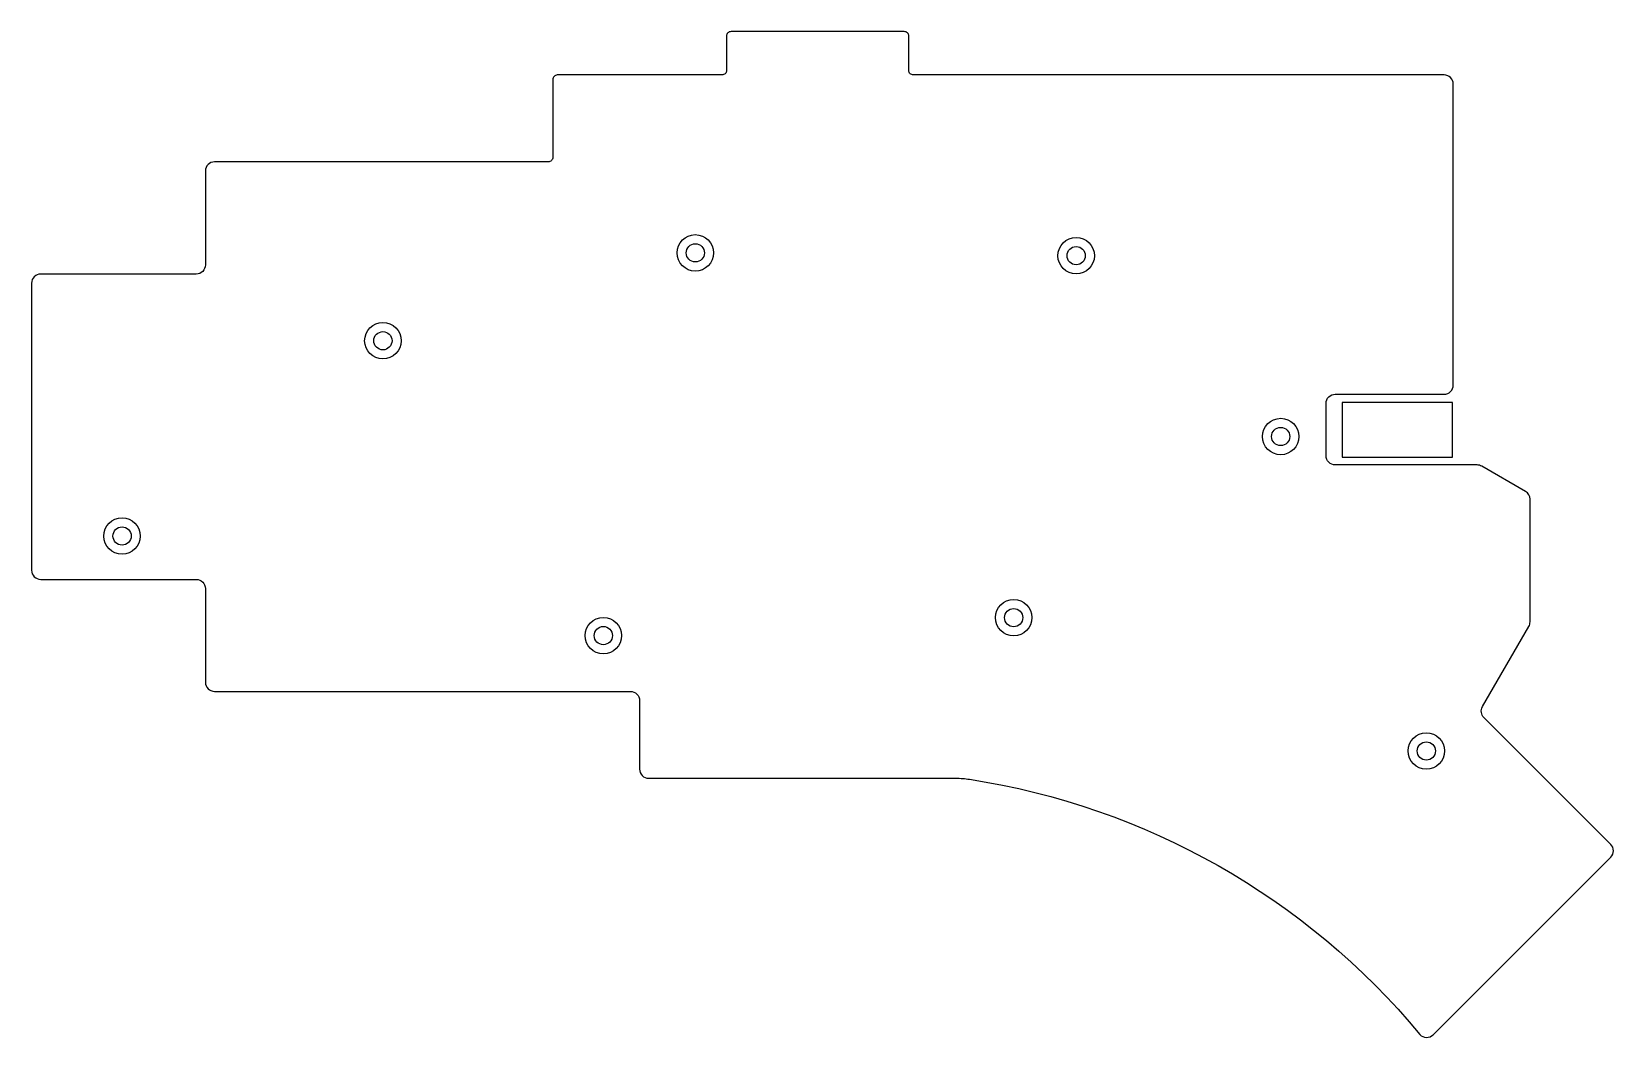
# Model space of a CAD drawing. Header units: millimetres. Extents: x 0 to 173, y 0 to 110.
import ezdxf

# ---------------------------------------------------------------- set-up
doc = ezdxf.new("R2010")
doc.units = ezdxf.units.MM
doc.layers.get('0').update_dxf_attribs({"linetype": 'CONTINUOUS'})

msp = doc.modelspace()

# ---------------------------------------------------------------- linework, layer by layer
msp.add_lwpolyline([(115.37, 105.16), (114.57, 105.16), (96.32, 105.16, -0.414214), (95.82, 105.65), (95.82, 109.42, 0.414214), (95.32, 109.92), (76.32, 109.92, 0.414214), (75.82, 109.42), (75.82, 105.65, -0.414214), (75.32, 105.16), (57.27, 105.16, 0.414214), (56.77, 104.65), (56.77, 96.13, -0.414214), (56.27, 95.63), (24.96, 95.63), (19.67, 95.63, 0.414214), (18.67, 94.63), (18.67, 84.32, -0.414214), (17.67, 83.32), (0.62, 83.32, 0.414214), (-0.38, 82.32), (-0.38, 50.82, 0.414214), (0.62, 49.82), (17.67, 49.82, -0.414214), (18.67, 48.82), (18.67, 38.53, 0.414214), (19.67, 37.53), (65.29, 37.53, -0.414214), (66.29, 36.53), (66.29, 29, 0.414214), (67.29, 28), (100.97, 28, -0.038278), (102.49, 27.88, -0.183409), (151.87, -0.12, 0.425667), (153.31, -0.14), (172.79, 19.33, 0.414219), (172.79, 20.74), (158.89, 34.65, -0.339427), (158.73, 35.85), (163.81, 44.65, 0.131643), (163.94, 45.15), (163.94, 58.6, 0.267958), (163.44, 59.46), (158.64, 62.23, 0.131644), (158.14, 62.37), (142.58, 62.37, -0.414214), (141.58, 63.37), (141.58, 69.13, -0.414214), (142.58, 70.13), (154.53, 70.13, 0.414214), (155.53, 71.13), (155.53, 104.16, 0.414214), (154.53, 105.16), (153.97, 105.16), (132.46, 105.16)], format="xyb", close=True)
msp.add_lwpolyline([(155.43, 63.24), (155.43, 69.24), (143.33, 69.24), (143.33, 63.24)], close=True)
for centre, radius in [((72.4, 85.64), 2), ((114.17, 85.33), 2), ((72.4, 85.64), 1), ((114.17, 85.33), 1), ((38.14, 76), 2), ((38.14, 76), 1), ((136.6, 65.49), 2), ((136.6, 65.49), 1), ((9.54, 54.57), 2), ((9.54, 54.57), 1), ((107.32, 45.62), 2), ((62.32, 43.65), 2), ((107.32, 45.62), 1), ((62.32, 43.65), 1), ((152.57, 30.99), 2), ((152.57, 30.99), 1)]:
    msp.add_circle(centre, radius)

doc.saveas('drawing.dxf')
